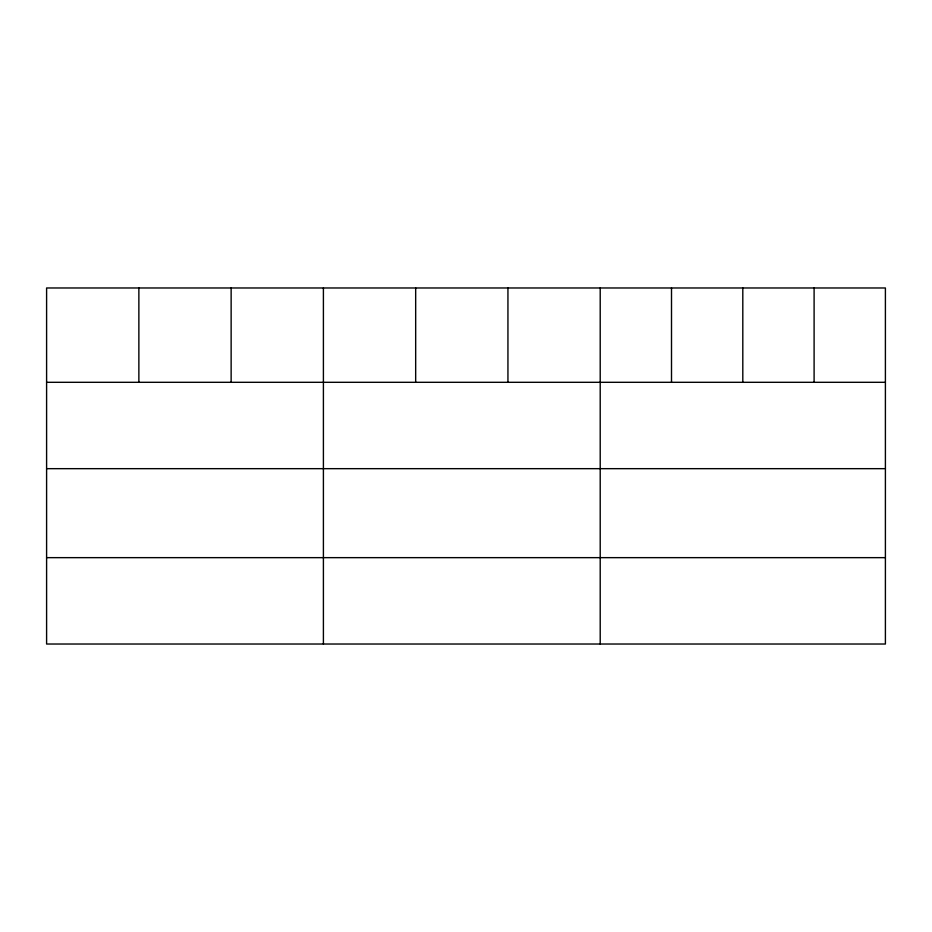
<?xml version="1.0" encoding="UTF-8"?>
<svg xmlns="http://www.w3.org/2000/svg" width="932" height="932" viewBox="0 0 932 932"><rect width="100%" height="100%" fill="white"/><g stroke="black" fill="none" stroke-linecap="round" stroke-linejoin="round"><path stroke-width="1.4" d="M885.4 468.668L885.4 287.976L46.6 287.976L46.6 644.024L885.4 644.024L885.4 468.668L46.6 468.668M46.6 382.306L885.4 382.306M46.6 557.651L885.4 557.651M814.102 287.976L814.102 382.306M742.804 287.976L742.804 382.306M671.506 287.976L671.506 382.306M600.208 287.976L600.208 644.024M507.94 287.976L507.94 382.306M415.672 287.976L415.672 382.306M323.404 287.976L323.404 644.024M231.136 287.976L231.136 382.306M138.868 287.976L138.868 382.306"/></g></svg>
